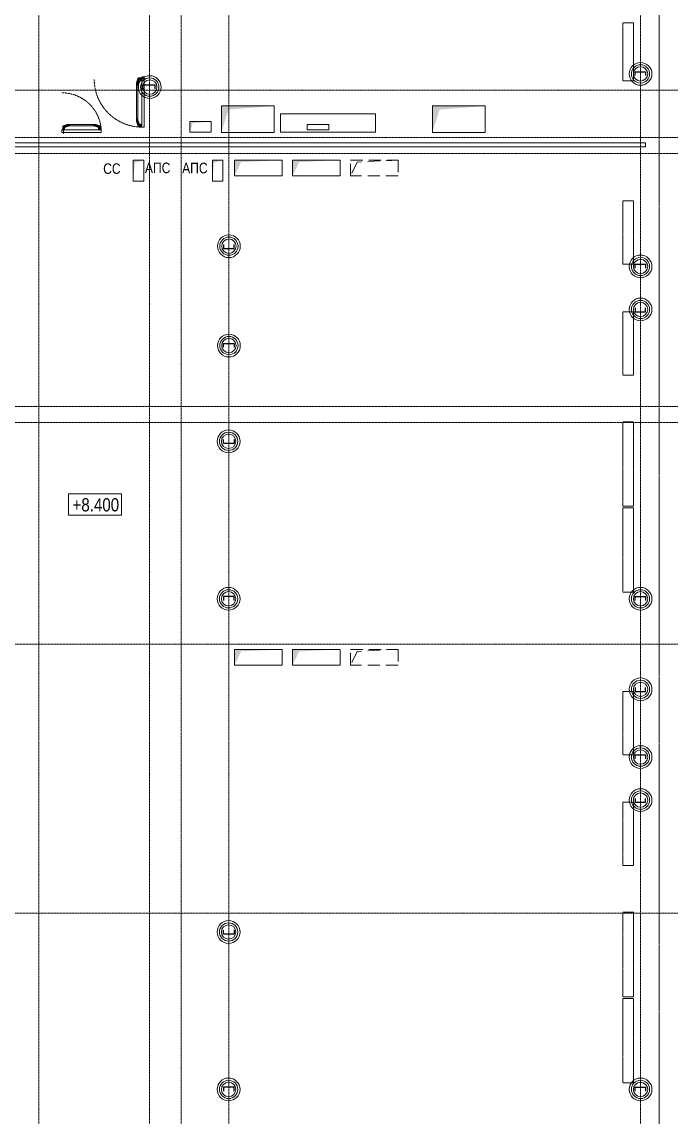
# Model space of a CAD drawing. Header units: millimetres. Extents: x -65509 to 912790, y 446 to 713294.
# Drawn here: x 220277 to 232580, y 346010 to 366770 of the extents above; entities that cross this region are included whole.
import ezdxf
from ezdxf.enums import TextEntityAlignment as Align

# ---------------------------------------------------------------- set-up
doc = ezdxf.new("R2010")
doc.units = ezdxf.units.MM
for name, pattern in [('CENTER2', [28.575, 19.05, -3.175, 3.175, -3.175]), ('CENTERLINE', [30, 12, -1.5, 3, -1.5, 12]), ('DASHED', [19.05, 12.7, -6.35]), ('HIDDEN', [9.525, 6.35, -3.175]), ('HIDDEN2', [4.7625, 3.175, -1.5875])]:
    doc.linetypes.add(name, pattern=pattern)
for name, color, linetype, lineweight in [('АР_Двери_внутренние_антипаника', 250, 'Continuous', 0), ('АР_Отметка', 250, 'Continuous', 13), ('Витражные конструкции', 250, 'Continuous', 15), ('ДШ_КР', 250, 'Continuous', 35), ('КМ_Фахверки', 250, 'Continuous', 25), ('ОВ_Классы', 250, 'Continuous', 0), ('ОВ_коллекторы', 250, 'Continuous', 25), ('ОВ_Отопление', 250, 'Continuous', 5), ('ОВ_Шахты', 250, 'Continuous', 5), ('РД_Оси_100', 250, 'Continuous', 0), ('СС_Отверстия', 250, 'Continuous', 9)]:
    doc.layers.add(name, color=color, linetype=linetype, lineweight=lineweight)
doc.layers.add('АР_Делит', color=250, linetype='Continuous', lineweight=0, plot=False)
doc.layers.add('АР_Отопительные приборы', color=1, linetype='HIDDEN2', lineweight=0, true_color=0xff0000)
doc.styles.add('Arial_Narrow_08', font='ARIALN.TTF', dxfattribs={"width": 0.8})
doc.styles.add('style1', font='ARIALN.TTF')

# ---------------------------------------------------------------- blocks, each defined once
blk = doc.blocks.new('СОШ_2200_АР_ОСИ_М100_28.05.24')
at = {"layer": 'АР_Делит', "color": 5, "linetype": 'DASHED'}
blk.add_lwpolyline([(114955, 135155), (114955, -355), (93595.036, -355), (93595.036, 13855), (94145, 13855), (94145, 68320), (66055, 68320), (66055, 13857.73), (83455, 13857.73), (83455, -355), (45245, -355), (45245, 13145), (44695, 13145), (44695, 26755), (45245, 26755), (45245, 68320), (20455, 68320), (20455, 26755), (27955, 26755), (27955, 13145), (-355, 13145), (-355, 100855)], dxfattribs=at)
at = {"layer": 'РД_Оси_100', "linetype": 'CENTER2'}
for p, q in [((114600, -6155), (114600, 139938.679)), ((90799.446, 69000), (117755, 69000)), ((119910, 59700), (94200, 59700)), ((119910, 54600), (94200, 54600))]:
    blk.add_line(p, q, dxfattribs=at)
for points in [[(103200, -6155), (103200, 139938.679)], [(105300, -6155), (105300, 139938.679)], [(105900, 139938.679), (105900, -6155)], [(106800, -6155), (106800, 139938.679)], [(119910, 70200), (-5954.958, 70200)], [(94200, 69300), (119410, 69300), (119910, 69450)], [(94200, 69000), (119410, 69000), (119910, 68850)], [(94200, 64200), (119410, 64200), (119910, 64350)], [(94200, 63900), (119410, 63900), (119910, 63750)]]:
    blk.add_lwpolyline(points, dxfattribs=at)
blk = doc.blocks.new('Отметка_план')
at = {"color": 7}
blk.add_lwpolyline([(0, 0), (10, 0), (10, 4), (0, 4)], close=True, dxfattribs=at)
at = {"style": 'Arial_Narrow_08', "width": 0.8}
blk.add_attdef('OTMG', text='', height=2.5, dxfattribs=at).set_placement((9.06, 0.7), align=Align.RIGHT)
blk = doc.blocks.new('otv')
at = {"linetype": 'Continuous'}
blk.add_lwpolyline([(0, -1), (0, 0), (1, 0), (1, -1)], close=True, dxfattribs=at)
blk.add_solid([(0, -1), (0, 0), (0.135, -0.137), (1, 0)], dxfattribs=at)
blk = doc.blocks.new('otv пунктир')
at = {"linetype": 'HIDDEN', "ltscale": 0.07}
blk.add_lwpolyline([(0, 0), (0, 1), (1, 1), (1, 0)], close=True, dxfattribs=at)
blk.add_lwpolyline([(0, 1), (0.135, 0.137), (1, 0)], dxfattribs=at)
blk = doc.blocks.new('Ф_пеноблок 200')
at = {"layer": 'АР_Делит', "color": 1}
for radius in [216, 173, 136]:
    blk.add_circle((103, -42), radius, dxfattribs=at)
at = {"layer": 'КМ_Фахверки'}
blk.add_lwpolyline([(0, -75), (0, 0), (200, 0), (200, -75)], dxfattribs=at)
blk = doc.blocks.new('UUNEW01NEW00')
at = {"layer": 'АР_Двери_внутренние_антипаника', "color": 1, "linetype": 'Continuous'}
for p, q in [((-9, 0), (-14, -2)), ((-9, 19), (-8, 20)), ((-9, 19), (-9, 19)), ((-9, 19), (-9, 19)), ((-9, 19), (-9, 19)), ((-9, 19), (-9, 19)), ((-9, 19), (-9, 18)), ((-9, 18), (-8, 18)), ((-9, 1), (-9, 1)), ((-9, 1), (-9, 1)), ((-9, 1), (-9, 1)), ((-9, 1), (-9, 0)), ((-9, 1), (-9, 1)), ((-9, 1), (-9, 1)), ((-9, 1), (-9, 1)), ((-9, 1), (-9, 0)), ((-8, 1), (-9, 1)), ((-9, 1), (-9, 1)), ((-9, 0), (-9, 0)), ((-9, 0), (-9, 0)), ((-8, 20), (-8, 20)), ((-8, 20), (-7, 20)), ((-8, 18), (-8, 16)), ((-8, 18), (-8, 18)), ((-8, 18), (-8, 18)), ((-7, 18), (-8, 18)), ((-8, 18), (-8, 18)), ((-8, 16), (-8, 14)), ((-8, 14), (-8, 12)), ((-8, 12), (-8, 10)), ((-8, 10), (-8, 8)), ((-8, 8), (-8, 6)), ((-8, 6), (-8, 5)), ((-8, 5), (-8, 3)), ((-8, 3), (-7, 2)), ((-8, 1), (-8, 2)), ((-8, 1), (-8, 0)), ((-8, 0), (-8, 1)), ((-8, 1), (-8, 1)), ((-8, 0), (-8, 0)), ((-8, 0), (-8, 0)), ((-8, 0), (-8, 0)), ((-8, 0), (-7, 0)), ((-7, 0), (-8, 0)), ((-8, 0), (-8, 0)), ((-7, 24), (-7, 20)), ((-7, 20), (7, 20)), ((-7, 20), (-7, 18)), ((-7, 20), (-7, 20)), ((7, 18), (-7, 18)), ((-7, 18), (-7, 18)), ((-7, 18), (-7, 18)), ((-7, 18), (-7, 18)), ((-7, 18), (-7, 18)), ((-7, 2), (-7, 0)), ((-7, 0), (7, 0)), ((-7, 0), (7, 0)), ((-3, 16), (-5, 16)), ((-5, 16), (-4, 15)), ((-3, 16), (-5, 16)), ((-5, 16), (-5, 16)), ((-3, 15), (-4, 16)), ((-4, 16), (-3, 15)), ((-3, 15), (-4, 15)), ((-3, 15), (-4, 15)), ((-3, 15), (-4, 15)), ((-4, 15), (-4, 14)), ((-4, 15), (-4, 15)), ((-4, 15), (-3, 15)), ((-4, 14), (-3, 14)), ((-2, 16), (-3, 16)), ((-2, 16), (-3, 16)), ((-3, 15), (-2, 15)), ((-3, 15), (-3, 15)), ((-3, 14), (-3, 15)), ((-3, 15), (-3, 15)), ((-3, 15), (-3, 15)), ((-3, 15), (-3, 15)), ((-3, 15), (-3, 15)), ((-3, 15), (-3, 15)), ((-3, 14), (-3, 15)), ((-3, 15), (-3, 15)), ((-3, 15), (-3, 15)), ((-3, 15), (-3, 15)), ((-3, 15), (-3, 15)), ((-3, 15), (-3, 15)), ((-3, 15), (-3, 15)), ((-3, 15), (-3, 15)), ((-3, 14), (-3, 14)), ((-3, 14), (-3, 14)), ((-3, 14), (-3, 14)), ((-3, 14), (-3, 14)), ((-3, 14), (-3, 14)), ((-3, 14), (-3, 14)), ((-3, 14), (-3, 14)), ((-3, 14), (-3, 14)), ((-3, 14), (-3, 14)), ((-3, 14), (-3, 14)), ((-3, 14), (-3, 14)), ((-3, 14), (-3, 14)), ((-3, 14), (-3, 14)), ((-3, 14), (-3, 14)), ((-3, 14), (-3, 14)), ((-3, 14), (-3, 14)), ((-3, 14), (-3, 14)), ((-3, 14), (-3, 14)), ((-3, 14), (-3, 14)), ((-3, 14), (-3, 14)), ((-3, 14), (-3, 14)), ((-3, 14), (-3, 14)), ((-3, 14), (-3, 14)), ((-3, 14), (-3, 14)), ((-3, 14), (-3, 14)), ((-3, 14), (-3, 14)), ((-3, 14), (-3, 14)), ((-3, 14), (-3, 14)), ((-3, 14), (-3, 14)), ((-3, 14), (-3, 14)), ((-3, 14), (-3, 14)), ((-3, 14), (-3, 14)), ((-3, 14), (-3, 14)), ((-3, 14), (-3, 14)), ((-3, 14), (-3, 14)), ((-3, 14), (-3, 14)), ((-3, 14), (-3, 14)), ((-3, 14), (-3, 14)), ((-3, 14), (-3, 14)), ((-3, 14), (-3, 14)), ((-3, 14), (-3, 14)), ((-3, 14), (-3, 14)), ((-3, 14), (-3, 14)), ((-3, 14), (-3, 14)), ((-3, 14), (-3, 14)), ((-3, 14), (-3, 14)), ((-3, 14), (-3, 14)), ((-3, 14), (-3, 14)), ((-1, 15), (-2, 16)), ((-1, 16), (-2, 16)), ((-2, 15), (-1, 15)), ((-2, 15), (-2, 15)), ((-2, 15), (-2, 15)), ((-2, 15), (-2, 15)), ((-2, 15), (-2, 15)), ((-2, 15), (-2, 15)), ((-2, 15), (-2, 14)), ((-1, 15), (-2, 15)), ((-2, 15), (-2, 15)), ((-2, 15), (-2, 15)), ((-2, 15), (-2, 15)), ((-2, 15), (-2, 15)), ((-2, 15), (-2, 15)), ((-2, 15), (-2, 15)), ((-2, 15), (-2, 15)), ((-2, 15), (-2, 14)), ((-2, 15), (-2, 15)), ((-1, 15), (-2, 15)), ((-2, 14), (-2, 14)), ((-2, 14), (-2, 14)), ((-2, 14), (-2, 14)), ((-2, 14), (-2, 14)), ((-2, 14), (-2, 14)), ((-2, 14), (-2, 14)), ((-2, 14), (-2, 14)), ((-2, 14), (-2, 14)), ((-2, 14), (-2, 14)), ((-2, 14), (-2, 14)), ((-2, 14), (-2, 14)), ((-2, 14), (-2, 14)), ((-2, 14), (-2, 14)), ((-2, 14), (-2, 14)), ((-2, 14), (-1, 14)), ((-2, 14), (-2, 14)), ((-2, 14), (-2, 14)), ((-2, 14), (-2, 14)), ((-2, 14), (-2, 14)), ((-2, 14), (-2, 14)), ((-2, 14), (-2, 14)), ((-2, 14), (-2, 14)), ((-2, 14), (-2, 14)), ((-2, 14), (-2, 14)), ((-2, 14), (-2, 14)), ((-2, 14), (-2, 14)), ((-2, 14), (-1, 14)), ((-2, 14), (-2, 14)), ((-2, 14), (-2, 14)), ((-2, 14), (-2, 14)), ((-2, 14), (-2, 14)), ((-2, 14), (-2, 14)), ((-2, 14), (-2, 14)), ((-2, 14), (-2, 14)), ((-2, 14), (-2, 14)), ((-2, 14), (-2, 14)), ((-2, 14), (-2, 14)), ((-2, 14), (-2, 14)), ((-2, 14), (-2, 14)), ((-2, 14), (-2, 14)), ((-2, 14), (-2, 14)), ((-2, 14), (-2, 14)), ((-2, 14), (-2, 14)), ((-1, 14), (-2, 14)), ((-2, 14), (-2, 14)), ((-2, 14), (-2, 14)), ((-2, 14), (-2, 14)), ((-2, 14), (-2, 14)), ((-2, 14), (-2, 14)), ((-2, 14), (-1, 14)), ((-2, 14), (-2, 14)), ((-2, 14), (-2, 14)), ((-2, 14), (-2, 14)), ((-2, 14), (-2, 14)), ((-2, 14), (-2, 14)), ((-2, 14), (-2, 14)), ((-2, 14), (-2, 14)), ((-2, 14), (-2, 14)), ((-2, 14), (-2, 14)), ((-2, 14), (-2, 14)), ((-1, 16), (-1, 15)), ((0, 16), (-1, 15)), ((-1, 15), (0, 16)), ((0, 16), (-1, 16)), ((0, 15), (-1, 15)), ((0, 15), (-1, 15)), ((-1, 14), (-1, 15)), ((-1, 15), (-1, 15)), ((-1, 15), (-1, 15)), ((-1, 15), (-1, 15)), ((-1, 15), (-1, 15)), ((-1, 15), (-1, 14)), ((-1, 14), (-1, 15)), ((-1, 15), (-1, 15)), ((-1, 15), (-1, 15)), ((-1, 15), (-1, 15)), ((-1, 15), (-1, 15)), ((-1, 15), (-1, 15)), ((-1, 15), (-1, 15)), ((-1, 14), (-1, 14)), ((-1, 14), (-1, 14)), ((-1, 14), (-1, 14)), ((-1, 14), (-1, 14)), ((-1, 14), (-1, 14)), ((-1, 14), (-1, 14)), ((-1, 14), (-1, 14)), ((-1, 14), (-1, 14)), ((-1, 14), (-1, 14)), ((-1, 14), (-1, 14)), ((-1, 14), (-1, 14)), ((-1, 14), (-1, 14)), ((-1, 14), (-1, 14)), ((-1, 14), (-1, 14)), ((-1, 14), (-1, 14)), ((-1, 14), (-1, 14)), ((-1, 14), (-1, 14)), ((-1, 14), (-1, 14)), ((-1, 14), (-1, 14)), ((-1, 14), (-1, 14)), ((-1, 14), (-1, 14)), ((-1, 14), (-1, 14)), ((-1, 14), (-1, 14)), ((-1, 14), (-1, 14)), ((-1, 14), (-1, 14)), ((-1, 14), (-1, 14)), ((-1, 14), (-1, 14)), ((-1, 14), (-1, 14)), ((-1, 14), (-1, 14)), ((-1, 14), (-1, 14)), ((-1, 14), (0, 14)), ((-1, 14), (-1, 14)), ((0, 16), (1, 15)), ((1, 15), (0, 16)), ((0, 16), (0, 16)), ((1, 16), (0, 16)), ((0, 15), (0, 15)), ((0, 14), (0, 15)), ((0, 15), (0, 15)), ((0, 15), (0, 15)), ((0, 15), (0, 15)), ((0, 15), (0, 15)), ((0, 14), (0, 15)), ((0, 15), (0, 15)), ((0, 15), (0, 15)), ((0, 15), (0, 15)), ((0, 15), (0, 15)), ((0, 15), (0, 15)), ((0, 15), (0, 15)), ((0, 15), (0, 15)), ((0, 14), (0, 14)), ((0, 14), (0, 14)), ((0, 14), (0, 14)), ((0, 14), (0, 14)), ((0, 14), (0, 14)), ((0, 14), (0, 14)), ((0, 14), (0, 14)), ((0, 14), (0, 14)), ((0, 14), (0, 14)), ((0, 14), (0, 14)), ((0, 14), (0, 14)), ((0, 14), (0, 14)), ((0, 14), (0, 14)), ((0, 14), (0, 14)), ((0, 14), (0, 14)), ((0, 14), (0, 14)), ((0, 14), (0, 14)), ((0, 14), (0, 14)), ((0, 14), (0, 14)), ((0, 14), (0, 14)), ((0, 14), (0, 14)), ((0, 14), (0, 14)), ((0, 14), (0, 14)), ((0, 14), (0, 14)), ((0, 14), (0, 14)), ((0, 14), (0, 14)), ((0, 14), (0, 14)), ((0, 14), (0, 14)), ((0, 14), (0, 14)), ((0, 14), (0, 14)), ((0, 14), (0, 14)), ((0, 14), (0, 14)), ((0, 14), (0, 14)), ((0, 14), (0, 14)), ((0, 14), (0, 14)), ((0, 14), (0, 14)), ((0, 14), (0, 14)), ((0, 14), (0, 14)), ((0, 14), (0, 14)), ((0, 14), (0, 14)), ((0, 14), (0, 14)), ((0, 14), (0, 14)), ((0, 14), (0, 14)), ((0, 14), (0, 14)), ((0, 14), (0, 14)), ((0, 14), (0, 14)), ((0, 14), (0, 14)), ((0, 14), (0, 14)), ((1, 16), (1, 15)), ((2, 16), (1, 15)), ((2, 16), (1, 16)), ((1, 15), (2, 15)), ((1, 15), (1, 15)), ((1, 15), (1, 15)), ((2, 14), (1, 15)), ((1, 15), (1, 15)), ((1, 15), (1, 14)), ((1, 15), (1, 15)), ((2, 14), (1, 15)), ((1, 14), (1, 14)), ((1, 14), (1, 14)), ((1, 14), (1, 14)), ((1, 14), (1, 14)), ((1, 14), (2, 14)), ((3, 16), (2, 16)), ((3, 16), (2, 16)), ((2, 15), (3, 15)), ((2, 15), (2, 14)), ((3, 15), (2, 15)), ((2, 15), (2, 15)), ((2, 15), (2, 14)), ((3, 15), (2, 15)), ((2, 14), (2, 14)), ((2, 14), (2, 14)), ((2, 14), (2, 14)), ((2, 14), (2, 14)), ((2, 14), (2, 14)), ((2, 14), (3, 14)), ((2, 14), (2, 14)), ((2, 14), (2, 14)), ((3, 15), (4, 16)), ((4, 16), (3, 15)), ((5, 16), (3, 16)), ((5, 16), (3, 16)), ((4, 15), (3, 15)), ((3, 14), (3, 15)), ((3, 15), (3, 15)), ((3, 15), (3, 14)), ((4, 15), (3, 15)), ((3, 15), (3, 15)), ((3, 15), (3, 15)), ((3, 15), (4, 15)), ((3, 15), (3, 14)), ((4, 15), (3, 15)), ((3, 14), (4, 14)), ((3, 14), (3, 14)), ((3, 14), (3, 14)), ((3, 14), (4, 14)), ((4, 14), (3, 14)), ((3, 14), (4, 14)), ((3, 14), (3, 14)), ((3, 14), (3, 14)), ((4, 15), (5, 16)), ((4, 14), (4, 15)), ((4, 15), (4, 15)), ((4, 14), (4, 15)), ((4, 14), (4, 14)), ((4, 14), (4, 14)), ((4, 14), (4, 14)), ((4, 14), (4, 14)), ((5, 16), (5, 16)), ((7, 20), (7, 24)), ((7, 20), (7, 18)), ((7, 20), (7, 20)), ((7, 20), (8, 20)), ((8, 18), (7, 18)), ((7, 18), (7, 18)), ((7, 18), (7, 18)), ((7, 18), (7, 18)), ((7, 0), (8, 2)), ((7, -9), (7, 0)), ((8, 0), (7, 0)), ((8, 20), (8, 20)), ((8, 20), (9, 19)), ((8, 16), (8, 18)), ((8, 18), (8, 18)), ((8, 18), (8, 18)), ((8, 18), (9, 18)), ((8, 18), (8, 18)), ((8, 14), (8, 16)), ((8, 12), (8, 14)), ((8, 10), (8, 12)), ((8, 8), (8, 10)), ((8, 6), (8, 8)), ((8, 4), (8, 6)), ((8, 2), (8, 4)), ((8, 1), (8, 1)), ((8, 1), (8, 0)), ((8, 0), (8, 0)), ((9, 19), (9, 19)), ((9, 19), (9, 19)), ((9, 18), (9, 19)), ((9, 19), (9, 19)), ((9, 19), (9, 19)), ((-52, -12), (-52, -20)), ((-52, -20), (-52, -25)), ((-52, -25), (-48, -25)), ((-48, -12), (-48, -20)), ((-48, -12), (-48, -12)), ((-48, -20), (-46, -20)), ((-46, -20), (-48, -20)), ((-48, -20), (-48, -25)), ((-46, -20), (-44, -19)), ((-44, -20), (-46, -20)), ((-43, -11), (-45, -12)), ((-44, -19), (-43, -18)), ((-43, -20), (-44, -20)), ((-42, -11), (-43, -11)), ((-43, -18), (-41, -18)), ((-41, -20), (-43, -20)), ((-39, -11), (-42, -11)), ((-41, -18), (-39, -17)), ((-38, -19), (-41, -20)), ((-37, -10), (-39, -11)), ((-39, -17), (-36, -16)), ((-35, -19), (-38, -19)), ((-34, -9), (-37, -10)), ((-36, -16), (-34, -15)), ((-32, -18), (-35, -19)), ((-31, -8), (-34, -9)), ((-34, -15), (-30, -13)), ((-29, -17), (-32, -18)), ((-27, -6), (-31, -8)), ((-30, -13), (-27, -12)), ((-25, -15), (-29, -17)), ((-23, -5), (-27, -6)), ((-27, -12), (-23, -11)), ((-21, -14), (-25, -15)), ((-19, -3), (-23, -5)), ((-23, -11), (-19, -10)), ((-17, -12), (-21, -14)), ((-14, -2), (-19, -3)), ((-19, -10), (-14, -8)), ((-13, -11), (-17, -12)), ((-14, -8), (-9, -7)), ((-8, -9), (-13, -11)), ((-9, -4), (-9, 0)), ((-9, -7), (-9, -4)), ((-9, -7), (-9, -7)), ((-9, -8), (-9, -7)), ((-9, -7), (-9, -7)), ((-9, -7), (-9, -7)), ((-9, -7), (-9, -7)), ((-9, -7), (-8, -7)), ((-8, -9), (-9, -8)), ((-8, 0), (-8, -1)), ((-8, -1), (-8, -1)), ((-8, -1), (-8, -1)), ((-8, -1), (-8, -1)), ((-8, -1), (-8, -2)), ((-8, -2), (-8, -1)), ((-8, -1), (-8, -1)), ((-8, -8), (-8, -7)), ((-8, -7), (-8, -7)), ((-7, -7), (-8, -7)), ((-8, -7), (-8, -7)), ((-8, -7), (-8, -7)), ((-8, -7), (-8, -7)), ((-8, -7), (-8, -7)), ((-8, -7), (-8, -7)), ((-8, -7), (-8, -7)), ((-8, -7), (-8, -7)), ((-8, -7), (-8, -7)), ((-8, -7), (-8, -7)), ((-7, -8), (-8, -8)), ((-8, -9), (-8, -9)), ((-7, -9), (-8, -9)), ((-7, 0), (-7, -2)), ((-7, -2), (-7, -3)), ((-7, -3), (-7, -5)), ((-7, -5), (-7, -6)), ((-7, -6), (-7, -7)), ((-7, -7), (-7, -7)), ((-7, -7), (-7, -7)), ((-7, -7), (-7, -8)), ((-7, -8), (6, -11)), ((-7, -8), (-7, -8)), ((-7, -8), (-7, -9)), ((-7, -8), (-7, -8)), ((-7, -8), (-7, -8)), ((-7, -8), (-7, -8)), ((-7, -8), (-7, -8)), ((-7, -8), (-7, -8)), ((-7, -8), (-7, -8)), ((-7, -8), (-7, -8)), ((-7, -8), (-7, -8)), ((-7, -8), (-7, -8)), ((-7, -8), (-7, -8)), ((-7, -8), (-7, -8)), ((-7, -8), (-7, -8)), ((-7, -8), (-7, -8)), ((-7, -8), (-7, -8)), ((-7, -8), (-7, -8)), ((-7, -8), (-7, -8)), ((-7, -8), (-7, -8)), ((-7, -8), (-7, -8)), ((-7, -9), (-7, -9)), ((6, -11), (6, -10)), ((6, -11), (6, -10)), ((6, -10), (7, -10)), ((6, -11), (6, -11)), ((6, -11), (6, -11)), ((7, -9), (7, -9)), ((7, -9), (7, -9)), ((7, -9), (8, -9)), ((7, -10), (7, -9)), ((8, 0), (8, 0))]:
    blk.add_line(p, q, dxfattribs=at)
at = {"layer": 'АР_Двери_внутренние_антипаника', "color": 40, "linetype": 'Continuous'}
for p, q in [((-9, 1), (-13, 0)), ((-9, 24), (9, 24)), ((-9, 19), (-9, 24)), ((-9, 18), (-9, 19)), ((-9, 17), (-9, 18)), ((-8, 2), (-9, 17)), ((-8, 2), (-9, 1)), ((8, 0), (8, -4)), ((9, 24), (9, 19)), ((-53, -19), (-53, -12)), ((-53, -25), (-53, -19)), ((-48, -12), (-52, -12)), ((-52, -25), (-48, -25)), ((-48, -12), (-46, -12)), ((-48, -25), (-45, -25)), ((-45, -12), (-46, -12)), ((-44, -12), (-45, -12)), ((-45, -25), (-44, -25)), ((-42, -11), (-44, -12)), ((-44, -25), (-44, -25)), ((-44, -25), (-43, -25)), ((-43, -25), (-42, -25)), ((-40, -10), (-42, -11)), ((-42, -25), (-42, -25)), ((-42, -25), (-41, -25)), ((-41, -25), (-39, -24)), ((-38, -10), (-40, -10)), ((-39, -24), (-38, -24)), ((-36, -9), (-38, -10)), ((-38, -24), (-36, -24)), ((-34, -8), (-36, -9)), ((-36, -24), (-35, -23)), ((-35, -23), (-34, -23)), ((-32, -7), (-34, -8)), ((-34, -23), (-33, -23)), ((-33, -23), (-32, -22)), ((-30, -7), (-32, -7)), ((-32, -22), (-30, -22)), ((-28, -6), (-30, -7)), ((-30, -22), (-28, -21)), ((-26, -5), (-28, -6)), ((-28, -21), (-26, -21)), ((-23, -4), (-26, -5)), ((-26, -21), (-23, -20)), ((-20, -3), (-23, -4)), ((-23, -20), (-20, -19)), ((-17, -1), (-20, -3)), ((-20, -19), (-18, -18)), ((-18, -18), (-15, -17)), ((-13, 0), (-17, -1)), ((-15, -17), (-12, -16)), ((-12, -16), (-8, -15)), ((-8, -15), (-4, -14)), ((-4, -14), (0, -13)), ((0, -13), (5, -11)), ((5, -11), (6, -11)), ((6, -10), (7, -10)), ((6, -11), (6, -10)), ((7, -10), (8, -9)), ((8, -4), (8, -9)), ((8, -9), (8, -9)), ((8, -9), (8, -9))]:
    blk.add_line(p, q, dxfattribs=at)
at = {"layer": 'АР_Двери_внутренние_антипаника', "color": 1, "linetype": 'CENTERLINE'}
blk.add_line((0, 4), (0, 26), dxfattribs=at)
at = {"layer": 'АР_Двери_внутренние_антипаника', "color": 1, "linetype": 'HIDDEN'}
for p, q in [((-60, -14), (-53, -14)), ((-60, -14), (-60, -23)), ((-60, -23), (-53, -23)), ((-54, -18), (-54, -14)), ((-54, -14), (-53, -14)), ((-54, -18), (-53, -18))]:
    blk.add_line(p, q, dxfattribs=at)
at = {"layer": 'АР_Двери_внутренние_антипаника', "color": 1, "linetype": 'Continuous'}
blk.add_arc((491, 29), 500, 183.3082, 184.1216, dxfattribs=at)
at = {"layer": 'АР_Двери_внутренние_антипаника', "color": 40, "linetype": 'Continuous'}
for centre, radius, start, end in [((-491, 28), 500, 356.9219, 359.0377), ((-52, -12), 0.5, 90, 180), ((-52, -25), 0.5, 180, 270)]:
    blk.add_arc(centre, radius, start, end, dxfattribs=at)
at = {"layer": 'АР_Двери_внутренние_антипаника', "color": 1, "linetype": 'Continuous'}
blk.add_point((0, 0), dxfattribs=at)
blk = doc.blocks.new('66NEW00')
at = {"layer": 'АР_Двери_внутренние_антипаника', "color": 40, "linetype": 'Continuous'}
for p, q in [((9, 0), (-9, 0)), ((-9, 0), (-9, -5)), ((9, -5), (9, 0)), ((-8, -23), (-8, -28)), ((-8, -28), (-8, -33)), ((-8, -33), (-8, -33)), ((-7, -34), (-8, -33)), ((-8, -33), (-8, -33)), ((-6, -34), (-7, -34)), ((-6, -35), (-6, -34)), ((-5, -35), (-6, -35)), ((0, -37), (-5, -35)), ((4, -38), (0, -37)), ((8, -39), (4, -38)), ((8, -22), (9, -7)), ((8, -22), (9, -23)), ((12, -40), (8, -39)), ((9, -6), (9, -5)), ((9, -7), (9, -6)), ((9, -23), (13, -24)), ((15, -41), (12, -40)), ((13, -24), (17, -25)), ((18, -42), (15, -41)), ((17, -25), (20, -27)), ((20, -43), (18, -42)), ((20, -27), (23, -28)), ((23, -44), (20, -43)), ((23, -28), (26, -29)), ((26, -45), (23, -44)), ((26, -29), (28, -30)), ((28, -45), (26, -45)), ((28, -30), (30, -31)), ((30, -46), (28, -45)), ((30, -31), (32, -31)), ((32, -46), (30, -46)), ((32, -31), (34, -32)), ((33, -47), (32, -46)), ((34, -47), (33, -47)), ((34, -32), (36, -33)), ((35, -47), (34, -47)), ((36, -48), (35, -47)), ((36, -33), (38, -34)), ((38, -48), (36, -48)), ((38, -34), (40, -34)), ((39, -48), (38, -48)), ((41, -49), (39, -48)), ((40, -34), (42, -35)), ((42, -49), (41, -49)), ((42, -35), (44, -36)), ((43, -49), (42, -49)), ((42, -49), (42, -49)), ((44, -49), (43, -49)), ((44, -36), (45, -36)), ((45, -49), (44, -49)), ((44, -49), (44, -49)), ((45, -36), (46, -36)), ((48, -49), (45, -49)), ((48, -36), (46, -36)), ((48, -36), (52, -36)), ((52, -49), (48, -49)), ((53, -43), (53, -36)), ((53, -49), (53, -43))]:
    blk.add_line(p, q, dxfattribs=at)
at = {"layer": 'АР_Двери_внутренние_антипаника', "color": 1, "linetype": 'Continuous'}
for p, q in [((-7, -4), (-7, 0)), ((7, 0), (7, -4)), ((-8, -4), (-9, -4)), ((-9, -4), (-9, -5)), ((-9, -5), (-9, -5)), ((-9, -6), (-9, -5)), ((-9, -5), (-9, -5)), ((-9, -5), (-9, -5)), ((-8, -6), (-9, -6)), ((-7, -4), (-8, -4)), ((-8, -4), (-8, -4)), ((-8, -8), (-8, -6)), ((-8, -6), (-8, -6)), ((-8, -6), (-8, -6)), ((-8, -6), (-8, -6)), ((-8, -6), (-7, -6)), ((-8, -10), (-8, -8)), ((-8, -12), (-8, -10)), ((-8, -14), (-8, -12)), ((-8, -16), (-8, -14)), ((-8, -18), (-8, -16)), ((-8, -20), (-8, -18)), ((-8, -22), (-8, -20)), ((-7, -24), (-8, -22)), ((-8, -23), (-8, -23)), ((-8, -23), (-8, -24)), ((-8, -24), (-8, -24)), ((-8, -24), (-7, -24)), ((-8, -24), (-8, -24)), ((-7, -33), (-8, -33)), ((7, -4), (-7, -4)), ((-7, -4), (-7, -6)), ((-7, -4), (-7, -4)), ((-7, -6), (7, -6)), ((-7, -6), (-7, -6)), ((-7, -6), (-7, -6)), ((-7, -6), (-7, -6)), ((7, -24), (-7, -24)), ((7, -24), (-7, -24)), ((-7, -33), (-7, -24)), ((-7, -33), (-7, -33)), ((-7, -33), (-7, -33)), ((-7, -34), (-7, -33)), ((-6, -34), (-7, -34)), ((7, -32), (-6, -35)), ((-6, -35), (-6, -34)), ((-6, -34), (-6, -34)), ((-6, -35), (-6, -34)), ((-6, -35), (-6, -35)), ((7, -4), (7, -6)), ((8, -4), (7, -4)), ((7, -4), (7, -4)), ((7, -6), (7, -6)), ((7, -6), (7, -6)), ((7, -6), (7, -6)), ((7, -6), (7, -6)), ((7, -6), (8, -6)), ((8, -21), (7, -22)), ((7, -22), (7, -24)), ((7, -24), (7, -26)), ((8, -24), (7, -24)), ((7, -24), (8, -24)), ((7, -26), (7, -27)), ((7, -27), (7, -29)), ((7, -29), (7, -30)), ((7, -30), (7, -31)), ((7, -31), (7, -31)), ((7, -31), (8, -31)), ((7, -31), (7, -31)), ((7, -31), (7, -32)), ((7, -32), (7, -32)), ((7, -32), (8, -32)), ((7, -32), (7, -33)), ((7, -32), (7, -32)), ((7, -32), (7, -32)), ((7, -32), (7, -32)), ((7, -32), (7, -32)), ((7, -32), (7, -32)), ((7, -32), (7, -32)), ((7, -32), (7, -32)), ((7, -32), (7, -32)), ((7, -32), (7, -32)), ((7, -32), (7, -32)), ((7, -32), (7, -32)), ((7, -32), (7, -32)), ((7, -32), (7, -32)), ((7, -32), (7, -32)), ((7, -32), (7, -32)), ((7, -32), (7, -32)), ((7, -32), (7, -32)), ((7, -32), (7, -32)), ((7, -33), (7, -33)), ((7, -33), (8, -33)), ((9, -4), (8, -4)), ((8, -4), (8, -4)), ((8, -6), (8, -8)), ((9, -6), (8, -6)), ((8, -6), (8, -6)), ((8, -6), (8, -6)), ((8, -6), (8, -6)), ((8, -8), (8, -10)), ((8, -10), (8, -12)), ((8, -12), (8, -14)), ((8, -14), (8, -16)), ((8, -16), (8, -18)), ((8, -18), (8, -19)), ((8, -19), (8, -21)), ((8, -23), (8, -22)), ((8, -23), (9, -23)), ((8, -23), (8, -24)), ((8, -24), (8, -23)), ((8, -23), (8, -23)), ((8, -24), (8, -24)), ((8, -24), (8, -25)), ((8, -24), (8, -24)), ((8, -24), (8, -24)), ((8, -24), (8, -24)), ((8, -25), (8, -25)), ((8, -25), (8, -25)), ((8, -25), (8, -25)), ((8, -25), (8, -25)), ((8, -25), (8, -25)), ((8, -25), (8, -25)), ((8, -32), (8, -31)), ((8, -31), (8, -31)), ((8, -31), (8, -31)), ((8, -31), (8, -31)), ((9, -31), (8, -31)), ((8, -31), (8, -31)), ((8, -31), (8, -31)), ((8, -31), (8, -31)), ((8, -31), (8, -31)), ((8, -31), (8, -31)), ((8, -31), (8, -31)), ((8, -31), (8, -31)), ((8, -33), (9, -32)), ((8, -33), (13, -35)), ((8, -33), (8, -33)), ((9, -5), (9, -4)), ((9, -5), (9, -5)), ((9, -5), (9, -5)), ((9, -5), (9, -5)), ((9, -5), (9, -6)), ((9, -23), (9, -23)), ((9, -23), (9, -23)), ((9, -23), (9, -23)), ((9, -23), (9, -24)), ((9, -23), (9, -23)), ((9, -23), (9, -23)), ((9, -23), (9, -23)), ((9, -23), (9, -24)), ((9, -23), (9, -23)), ((9, -24), (14, -26)), ((9, -28), (9, -24)), ((9, -24), (9, -24)), ((9, -24), (9, -24)), ((9, -31), (9, -28)), ((14, -32), (9, -31)), ((9, -31), (9, -31)), ((9, -32), (9, -31)), ((9, -31), (9, -31)), ((9, -31), (9, -31)), ((9, -31), (9, -31)), ((13, -35), (17, -36)), ((14, -26), (19, -27)), ((19, -34), (14, -32)), ((17, -36), (21, -38)), ((19, -27), (23, -29)), ((23, -35), (19, -34)), ((21, -38), (25, -39)), ((23, -29), (27, -30)), ((27, -36), (23, -35)), ((25, -39), (29, -41)), ((27, -30), (31, -32)), ((30, -37), (27, -36)), ((29, -41), (32, -42)), ((34, -39), (30, -37)), ((31, -32), (34, -33)), ((32, -42), (35, -42)), ((34, -33), (37, -34)), ((36, -40), (34, -39)), ((35, -42), (38, -43)), ((39, -41), (36, -40)), ((37, -34), (39, -35)), ((38, -43), (41, -44)), ((39, -35), (42, -35)), ((41, -42), (39, -41)), ((43, -42), (41, -42)), ((41, -44), (43, -44)), ((42, -35), (43, -35)), ((43, -35), (45, -36)), ((44, -43), (43, -42)), ((43, -44), (44, -44)), ((46, -44), (44, -43)), ((44, -44), (46, -44)), ((48, -44), (46, -44)), ((46, -44), (48, -44)), ((48, -36), (48, -44)), ((48, -36), (48, -36)), ((48, -44), (48, -49)), ((52, -49), (48, -49)), ((52, -36), (52, -44)), ((52, -44), (52, -49))]:
    blk.add_line(p, q, dxfattribs=at)
at = {"layer": 'АР_Двери_внутренние_антипаника', "color": 1, "linetype": 'CENTERLINE'}
blk.add_line((0, -20), (0, 2), dxfattribs=at)
at = {"layer": 'АР_Двери_внутренние_антипаника', "color": 1, "linetype": 'HIDDEN'}
for p, q in [((60, -38), (53, -38)), ((54, -38), (53, -38)), ((54, -42), (53, -42)), ((60, -47), (53, -47)), ((54, -42), (54, -38)), ((60, -38), (60, -47))]:
    blk.add_line(p, q, dxfattribs=at)
at = {"layer": 'АР_Двери_внутренние_антипаника', "color": 40, "linetype": 'Continuous'}
for centre, radius, start, end in [((491, 4), 500, 180.9623, 183.0781), ((52, -36), 0.5, 0, 90), ((52, -49), 0.5, 270, 0)]:
    blk.add_arc(centre, radius, start, end, dxfattribs=at)
at = {"layer": 'АР_Двери_внутренние_антипаника', "color": 1, "linetype": 'Continuous'}
blk.add_arc((-491, 5), 500, 355.8784, 356.6918, dxfattribs=at)
blk.add_point((0, 0), dxfattribs=at)
blk = doc.blocks.new('*U485')
at = {"layer": 'АР_Двери_внутренние_антипаника', "color": 1, "linetype": 'HIDDEN'}
for p, q in [((4, 8), (-4, 8)), ((-4, 0), (-4, 8)), ((4, 0), (4, 8))]:
    blk.add_line(p, q, dxfattribs=at)
at = {"layer": 'АР_Двери_внутренние_антипаника', "color": 40, "linetype": 'Continuous'}
for p, q in [((-4, 0), (-4, -22)), ((4, 0), (4, -22)), ((775, 97), (106, 97)), ((775, 73), (106, 73))]:
    blk.add_line(p, q, dxfattribs=at)
at = {"layer": 'АР_Двери_внутренние_антипаника', "color": 1, "linetype": 'Continuous'}
for p, q in [((-1, -22), (-4, 0)), ((4, 0), (1, -22))]:
    blk.add_line(p, q, dxfattribs=at)
at = {"layer": 'АР_Двери_внутренние_антипаника', "color": 1, "linetype": 'CENTERLINE'}
blk.add_line((0, -4), (0, -80), dxfattribs=at)
at = {"layer": 'АР_Двери_внутренние_антипаника', "xscale": 2, "yscale": 2, "zscale": 2, "rotation": 180}
for name, p in [('UUNEW01NEW00', (0, 48)), ('66NEW00', (881, 0))]:
    blk.add_blockref(name, p, dxfattribs=at)
blk = doc.blocks.new('*U464')
at = {"layer": 'АР_Двери_внутренние_антипаника', "color": 1, "linetype": 'HIDDEN'}
for p, q in [((4, 8), (-4, 8)), ((-4, 0), (-4, 8)), ((4, 0), (4, 8))]:
    blk.add_line(p, q, dxfattribs=at)
at = {"layer": 'АР_Двери_внутренние_антипаника', "color": 40, "linetype": 'Continuous'}
for p, q in [((-4, 0), (-4, -22)), ((4, 0), (4, -22)), ((575, 97), (106, 97)), ((575, 73), (106, 73))]:
    blk.add_line(p, q, dxfattribs=at)
at = {"layer": 'АР_Двери_внутренние_антипаника', "color": 1, "linetype": 'Continuous'}
for p, q in [((-1, -22), (-4, 0)), ((4, 0), (1, -22))]:
    blk.add_line(p, q, dxfattribs=at)
at = {"layer": 'АР_Двери_внутренние_антипаника', "color": 1, "linetype": 'CENTERLINE'}
blk.add_line((0, -4), (0, -80), dxfattribs=at)
at = {"layer": 'АР_Двери_внутренние_антипаника', "xscale": 2, "yscale": 2, "zscale": 2, "rotation": 180}
for name, p in [('UUNEW01NEW00', (0, 48)), ('66NEW00', (681, 0))]:
    blk.add_blockref(name, p, dxfattribs=at)
blk = doc.blocks.new('Bottom_R_1100')
at = {"layer": 'АР_Отопительные приборы'}
blk.add_lwpolyline([(-550, -100), (550, -100), (550, 100), (-550, 100)], close=True, dxfattribs=at)
blk = doc.blocks.new('Bottom_L_1600')
at = {"layer": 'АР_Отопительные приборы'}
blk.add_lwpolyline([(800, -100), (-800, -100), (-800, 100), (800, 100)], close=True, dxfattribs=at)
blk = doc.blocks.new('Bottom_L_1200')
at = {"layer": 'АР_Отопительные приборы'}
blk.add_lwpolyline([(600, -100), (-600, -100), (-600, 100), (600, 100)], close=True, dxfattribs=at)
blk = doc.blocks.new('Bottom_R_1600')
at = {"layer": 'АР_Отопительные приборы'}
blk.add_lwpolyline([(-800, -100), (800, -100), (800, 100), (-800, 100)], close=True, dxfattribs=at)
blk = doc.blocks.new('Bottom_R_1200')
at = {"layer": 'АР_Отопительные приборы'}
blk.add_lwpolyline([(-600, -100), (600, -100), (600, 100), (-600, 100)], close=True, dxfattribs=at)

msp = doc.modelspace()

# ---------------------------------------------------------------- linework, layer by layer
at = {"layer": 'АР_Двери_внутренние_антипаника', "color": 253, "linetype": 'DASHED', "lineweight": 0, "ltscale": 0.3}
for points in [[(222597.164, 364776.734, -0.424925394), (221647.159, 365676.734, 29.299191624)], [(222597.164, 364776.733, -0.424925394), (221647.159, 365676.733, 29.299191624)], [(221782.159, 364726.253, 0.393225386), (221032.159, 365426.253)]]:
    msp.add_lwpolyline(points, format="xyb", dxfattribs=at)
at = {"layer": 'АР_Двери_внутренние_антипаника', "lineweight": 0}
for points in [[(222597.159, 365726.734), (222597.159, 364776.734), (222547.159, 364776.733), (222547.159, 365726.733)], [(222597.159, 365726.733), (222597.159, 364776.733), (222547.159, 364776.733), (222547.159, 365726.733)], [(221032.158, 364726.733), (221782.159, 364726.253), (221782.159, 364676.253), (221032.158, 364676.733)]]:
    msp.add_lwpolyline(points, close=True, dxfattribs=at)
at = {"layer": 'ДШ_КР', "lineweight": 0}
msp.add_lwpolyline([(211797.159, 359376.733), (216197.159, 359376.733), (216197.159, 364476.733), (232097.159, 364476.733), (232097.159, 364401.733), (216272.159, 364401.733), (216272.159, 359301.733), (211797.159, 359301.733)], close=True, dxfattribs=at)
at = {"layer": 'ОВ_коллекторы', "lineweight": 0}
msp.add_lwpolyline([(226092.001, 364726.945), (225685.977, 364726.945), (225685.977, 364826.945), (226092.001, 364826.945)], close=True, dxfattribs=at)
at = {"layer": 'ОВ_Отопление'}
msp.add_lwpolyline([(226977.159, 364679.142), (225177.159, 364679.142), (225177.159, 365029.142), (226977.159, 365029.142)], close=True, dxfattribs=at)

# ---------------------------------------------------------------- block references
at = {"layer": 'АР_Двери_внутренние_антипаника', "color": 4, "lineweight": 30, "ltscale": 2, "xscale": -1, "rotation": 90}
msp.add_blockref('*U485', (222547.155, 365691.733), dxfattribs=at)
at = {"layer": 'АР_Отметка'}
ref = msp.add_blockref('Отметка_план', (221162.368, 357421.52), dxfattribs=dict(at, xscale=100, yscale=100, zscale=100))
ref.add_attrib('OTMG', '+8.400', dxfattribs={"layer": '0', "color": 0, "height": 250, "style": 'style1'}).set_placement((222119.786, 357741.336), align=Align.TOP_RIGHT)
at = {"layer": 'АР_Отопительные приборы'}
for name, p, rotation in [('Bottom_R_1100', (231767.155, 366204.369), 90), ('Bottom_R_1200', (231767.155, 362776.733), 90), ('Bottom_R_1200', (231767.155, 360676.733), 90), ('Bottom_R_1600', (231767.159, 358391.966), 90), ('Bottom_L_1600', (231767.159, 356758.812), 89.99999999999999), ('Bottom_L_1200', (231767.156, 353476.733), 89.99999999999999), ('Bottom_L_1200', (231767.156, 351376.733), 89.99999999999999), ('Bottom_L_1600', (231767.159, 349091.966), 89.99999999999999), ('Bottom_L_1600', (231767.159, 347458.812), 89.99999999999999)]:
    msp.add_blockref(name, p, dxfattribs=dict(at, rotation=rotation))
at = {"layer": 'Витражные конструкции', "color": 4, "lineweight": 30, "ltscale": 2}
msp.add_blockref('*U464', (221067.158, 364726.713), dxfattribs=at)
at = {"layer": 'КМ_Фахверки'}
for p in [(231897.159, 365826.733), (222597.159, 365576.733), (231897.159, 362176.733), (224097.159, 360676.733), (231897.159, 355876.733), (231897.159, 352876.733), (231897.159, 346576.733)]:
    msp.add_blockref('Ф_пеноблок 200', p, dxfattribs=at)
at = {"layer": 'КМ_Фахверки', "xscale": -1, "rotation": 180}
for p in [(224097.159, 362476.733), (231897.159, 361276.733), (231897.159, 354076.733), (231897.159, 351976.733)]:
    msp.add_blockref('Ф_пеноблок 200', p, dxfattribs=at)
at = {"layer": 'КМ_Фахверки', "rotation": 180}
for p in [(224297.159, 358776.733), (224297.159, 349476.733)]:
    msp.add_blockref('Ф_пеноблок 200', p, dxfattribs=at)
at = {"layer": 'КМ_Фахверки', "xscale": -1}
for p in [(224297.159, 355876.733), (224297.159, 346576.733)]:
    msp.add_blockref('Ф_пеноблок 200', p, dxfattribs=at)
at = {"layer": 'ОВ_Классы', "xscale": 300, "yscale": 900, "rotation": 270}
for p in [(226507.159, 364151.733), (226507.159, 354876.733)]:
    msp.add_blockref('otv пунктир', p, dxfattribs=at)
at = {"layer": 'ОВ_Отопление', "xscale": 400, "yscale": 200}
msp.add_blockref('otv', (223461.015, 364879.233), dxfattribs=at)
at = {"layer": 'ОВ_Шахты', "color": 1, "xscale": 1000, "yscale": 500}
for p in [(224057.159, 365176.733), (228057.159, 365176.733)]:
    msp.add_blockref('otv', p, dxfattribs=at)
at = {"layer": 'ОВ_Шахты', "color": 1, "xscale": 900, "yscale": 300, "zscale": 1400}
for p in [(224307.159, 364151.733), (225407.159, 364151.733), (224307.159, 354876.733), (225407.159, 354876.733)]:
    msp.add_blockref('otv', p, dxfattribs=at)
at = {"layer": 'РД_Оси_100'}
msp.add_blockref('СОШ_2200_АР_ОСИ_М100_28.05.24', (117397.159, 295276.733), dxfattribs=at)
at = {"layer": 'СС_Отверстия', "xscale": 200, "yscale": 400}
for p in [(222387.158, 364151.733), (223887.158, 364151.733)]:
    msp.add_blockref('otv', p, dxfattribs=at)

# ---------------------------------------------------------------- texts
at = {"layer": 'СС_Отверстия', "char_height": 200, "width": 590.00022, "attachment_point": 5, "style": 'style1'}
for s, insert in [('CС', (221982.489, 363987.664)), ('АПС', (222849.988, 364002.201)), ('АПС', (223554.988, 363998.201))]:
    msp.add_mtext(s, dxfattribs=dict(at, insert=insert))

doc.saveas('drawing.dxf')
